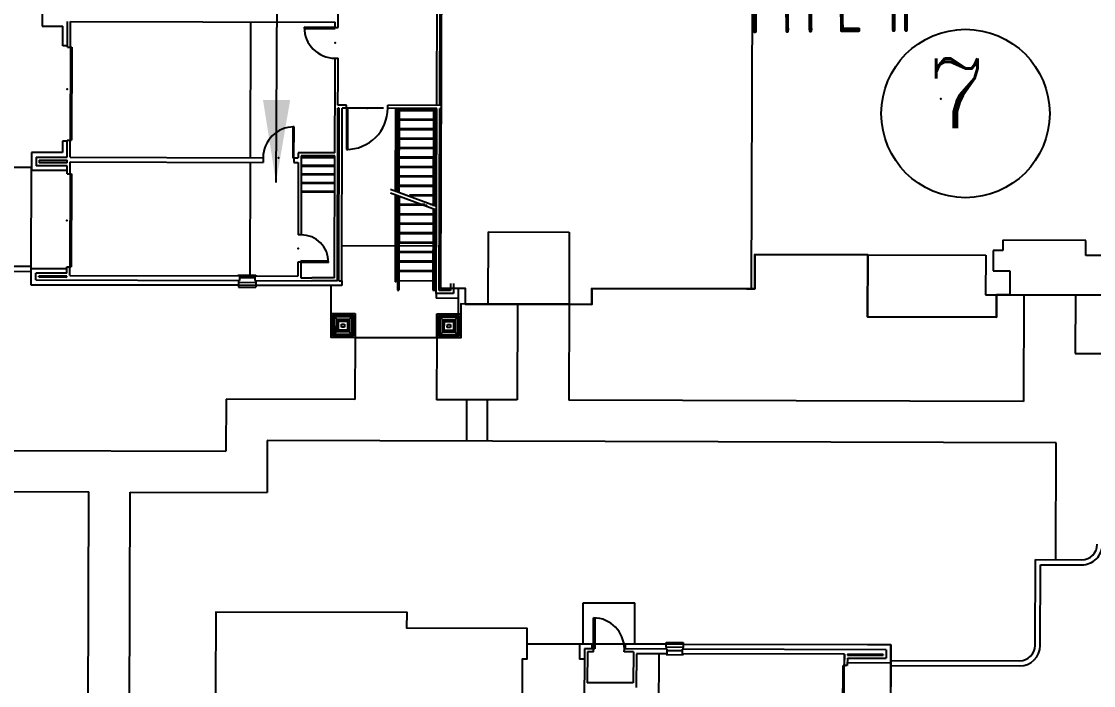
# Model space of a CAD drawing. Header units: feet. Extents: x 26064 to 27719, y 16802 to 28989.
# Drawn here: x 27071.3 to 27175.2, y 17814.2 to 17878.6 of the extents above; entities that cross this region are included whole.
import ezdxf
from ezdxf.enums import TextEntityAlignment as Align

# ---------------------------------------------------------------- set-up
doc = ezdxf.new("R2010")
doc.units = ezdxf.units.FT
doc.header["$LTSCALE"] = 50
doc.header["$MEASUREMENT"] = 0
doc.header["$PDSIZE"] = -0.5
for name, color, linetype in [('BUILDING-DOORS-EXT', 2, 'Continuous'), ('BUILDING-INTERIOR', 251, 'Continuous'), ('BUILDINGS', 5, 'Continuous'), ('CURB-B', 4, 'Continuous'), ('CURB-F', 32, 'Continuous'), ('FLUMES', 2, 'Continuous'), ('SD-STRUCTURE', 6, 'Continuous'), ('SIDEWALK', 9, 'Continuous')]:
    doc.layers.add(name, color=color, linetype=linetype)
doc.styles.add('DCADTXTSTYLE2', font='ARCHITXT')
doc.styles.add('DCADTXTSTYLE3', font='ROMANC')
doc.styles.add('ls80', font='simplex', dxfattribs={"oblique": 15, "height": 4})
doc.dimstyles.new('dim', dxfattribs={"dimtxt": 0.18, "dimasz": 0.16, "dimexe": 0.0625, "dimexo": 0.0625, "dimgap": 0.03, "dimtad": 3, "dimdec": 4, "dimzin": 0, "dimdsep": 46, "dimtxsty": 'ls80', "dimcen": 0.09, "dimclrd": 256, "dimclre": 256, "dimclrt": 256, "dimaunit": 1, "dimadec": 4, "dimazin": 0, "dimtfac": 1, "dimtdec": 4, "dimtofl": 0, "dimtmove": 2, "dimatfit": 3, "dimfxl": 0, "dimtolj": 1, "dimtzin": 0, "dimlwd": -1, "dimlwe": -1, "dimarcsym": 0})

msp = doc.modelspace()

# ---------------------------------------------------------------- linework, layer by layer
at = {"layer": 'BUILDING-DOORS-EXT', "color": 7}
for p, q in [((27126.76993, 17817.80235), (27126.77868, 17820.80114)), ((27126.77868, 17820.80114), (27126.90363, 17820.80077)), ((27126.90363, 17820.80077), (27126.89488, 17817.80199))]:
    msp.add_line(p, q, dxfattribs=at)
msp.add_arc((27126.76993, 17817.80235), 2.9988, 359.8327778, 89.8327778, dxfattribs=at)
at = {"layer": 'BUILDING-INTERIOR', "color": 7, "ltscale": 12}
for p, q in [((27102.03421, 17878.04983), (27102.05986, 17886.83812)), ((27111.59183, 17870.4831), (27111.63559, 17885.47735)), ((27111.88339, 17870.48225), (27111.92465, 17884.62266)), ((27142.16288, 17884.47194), (27142.07013, 17852.69248)), ((27073.34214, 17879.92458), (27073.33703, 17878.17524)), ((27073.33703, 17878.17524), (27075.33626, 17878.1694)), ((27075.33067, 17876.25347), (27075.33626, 17878.1694)), ((27075.78846, 17876.12718), (27075.79576, 17878.62622)), ((27076.08002, 17876.12633), (27076.08731, 17878.62537)), ((27076.08731, 17878.62537), (27101.74412, 17878.55049)), ((27093.54217, 17865.41271), (27093.58059, 17878.57432)), ((27098.74381, 17878.05944), (27098.74345, 17877.93448)), ((27098.74345, 17877.93448), (27101.74229, 17877.92573)), ((27101.74266, 17878.05068), (27098.74381, 17878.05944)), ((27101.74229, 17877.92573), (27101.74266, 17878.05068)), ((27101.74266, 17878.05068), (27101.74412, 17878.55049)), ((27101.74266, 17878.05068), (27102.03421, 17878.04983)), ((27075.78883, 17876.25213), (27075.33067, 17876.25347)), ((27075.78846, 17876.12718), (27076.08002, 17876.12633)), ((27076.08002, 17876.12633), (27076.05376, 17867.12979)), ((27076.08002, 17876.12633), (27076.20497, 17876.12597)), ((27076.20497, 17876.12597), (27076.17871, 17867.12942)), ((27101.72816, 17873.08205), (27101.73391, 17875.05184)), ((27101.73391, 17875.05184), (27102.02546, 17875.05099)), ((27102.01971, 17873.0812), (27102.02546, 17875.05099)), ((27101.7071, 17865.88869), (27101.7281, 17873.08205)), ((27102.01215, 17870.51105), (27102.01965, 17873.0812)), ((27112.00834, 17870.48188), (27112.01584, 17873.05203)), ((27102.84518, 17870.50862), (27102.01215, 17870.51105)), ((27102.84433, 17870.21706), (27102.84518, 17870.50862)), ((27106.84278, 17870.2054), (27106.84363, 17870.49695)), ((27112.00834, 17870.48188), (27106.84363, 17870.49695)), ((27101.96246, 17853.47595), (27102.0113, 17870.2195)), ((27102.13625, 17870.21913), (27102.0113, 17870.2195)), ((27102.08741, 17853.47558), (27102.13625, 17870.21913)), ((27102.37896, 17853.47473), (27102.42781, 17870.21828)), ((27102.84433, 17870.21706), (27102.42781, 17870.21828)), ((27106.42628, 17870.20661), (27102.42782, 17870.21828)), ((27102.84433, 17870.21706), (27102.83266, 17866.2186)), ((27102.96928, 17870.2167), (27102.84433, 17870.21706)), ((27102.95761, 17866.21824), (27102.96928, 17870.2167)), ((27111.59098, 17870.19154), (27106.84278, 17870.2054)), ((27111.53859, 17852.24013), (27111.59098, 17870.19154)), ((27111.83099, 17852.53083), (27111.88254, 17870.19069)), ((27112.00749, 17870.19033), (27111.88254, 17870.19069)), ((27097.63269, 17868.39964), (27097.62394, 17865.40079)), ((27097.75764, 17868.39928), (27097.63269, 17868.39964)), ((27097.74889, 17865.40043), (27097.75764, 17868.39928)), ((27075.30368, 17867.00703), (27075.30052, 17865.92411)), ((27075.76184, 17867.00569), (27075.30368, 17867.00703)), ((27075.75734, 17865.46461), (27075.76221, 17867.13064)), ((27075.76221, 17867.13064), (27076.05376, 17867.12979)), ((27076.0489, 17865.46376), (27076.05376, 17867.12979)), ((27076.05376, 17867.12979), (27076.17871, 17867.12942)), ((27072.30168, 17865.93286), (27072.29657, 17864.18353)), ((27075.30052, 17865.92411), (27072.30168, 17865.93286)), ((27072.7585, 17865.47337), (27072.75607, 17864.64035)), ((27072.7585, 17865.47337), (27075.75734, 17865.46461)), ((27076.0489, 17865.46376), (27094.75004, 17865.40918)), ((27094.75004, 17865.40918), (27094.74871, 17864.95103)), ((27097.62394, 17865.40079), (27097.74889, 17865.40043)), ((27097.74889, 17865.40043), (27097.74756, 17864.94227)), ((27097.74889, 17865.40043), (27098.1654, 17865.39921)), ((27098.16685, 17865.89903), (27098.1654, 17865.39921)), ((27099.49962, 17865.89514), (27098.16685, 17865.89903)), ((27098.45756, 17865.60662), (27098.43519, 17857.9429)), ((27098.45707, 17865.44002), (27101.70583, 17865.43053)), ((27099.49877, 17865.60358), (27098.45756, 17865.60662)), ((27101.70625, 17865.59714), (27099.49877, 17865.60358)), ((27101.7071, 17865.88869), (27099.49962, 17865.89513)), ((27101.67173, 17853.76835), (27101.70625, 17865.59714)), ((27102.83266, 17866.2186), (27102.95761, 17866.21824)), ((27075.75491, 17864.6316), (27072.75607, 17864.64035)), ((27073.0492, 17865.18096), (27073.04847, 17864.93106)), ((27075.75576, 17864.92316), (27073.04847, 17864.93106)), ((27073.0492, 17865.18096), (27075.75649, 17865.17306)), ((27075.7526, 17863.84024), (27075.75491, 17864.6316)), ((27075.75576, 17864.92316), (27075.75649, 17865.17306)), ((27076.04416, 17863.83939), (27076.04756, 17865.0056)), ((27076.04756, 17865.0056), (27094.74871, 17864.95103)), ((27093.50875, 17853.95878), (27093.54084, 17864.95455)), ((27097.74756, 17864.94227), (27098.16406, 17864.94106)), ((27098.16406, 17864.94106), (27098.14364, 17857.94375)), ((27098.45464, 17864.60701), (27101.7034, 17864.59752)), ((27075.75358, 17864.17344), (27072.29657, 17864.18353)), ((27075.7526, 17863.84024), (27076.04416, 17863.83939)), ((27076.04416, 17863.83939), (27076.0179, 17854.84285)), ((27076.04416, 17863.83939), (27076.16911, 17863.83902)), ((27076.16911, 17863.83902), (27076.14285, 17854.84248)), ((27098.45221, 17863.77399), (27101.70096, 17863.76451)), ((27098.44978, 17862.94098), (27101.69853, 17862.9315)), ((27098.44735, 17862.10797), (27101.6961, 17862.09848)), ((27107.56797, 17861.79638), (27107.54341, 17853.37634)), ((27107.69278, 17861.74863), (27107.66836, 17853.37598)), ((27107.8176, 17861.70089), (27107.791, 17852.58425)), ((27107.94241, 17861.65314), (27107.91595, 17852.58389)), ((27107.6901, 17860.83145), (27107.81506, 17860.83108)), ((27107.94001, 17860.83072), (27110.65049, 17860.82281)), ((27111.17383, 17860.82128), (27111.23041, 17860.82111)), ((27111.22931, 17860.44331), (27111.20635, 17852.57428)), ((27111.35412, 17860.39557), (27111.33167, 17852.69887)), ((27107.68744, 17859.91513), (27107.81239, 17859.91477)), ((27107.93734, 17859.91441), (27111.22775, 17859.9048)), ((27107.68209, 17858.0825), (27107.80704, 17858.08214)), ((27107.68477, 17858.99882), (27107.80971, 17858.99846)), ((27107.93199, 17858.08178), (27111.2224, 17858.07217)), ((27107.93467, 17858.99809), (27111.22507, 17858.98849)), ((27116.5542, 17858.22323), (27116.53378, 17851.22592)), ((27116.5542, 17858.22323), (27124.42618, 17858.20025)), ((27124.42618, 17858.20025), (27124.40575, 17851.20295)), ((27098.43519, 17857.9429), (27098.14364, 17857.94375)), ((27107.67942, 17857.16619), (27107.80437, 17857.16582)), ((27107.92932, 17857.16546), (27111.21972, 17857.15586)), ((27166.44975, 17857.4112), (27166.44683, 17856.41159)), ((27174.48833, 17857.38774), (27166.44975, 17857.4112)), ((27174.48407, 17855.92997), (27174.48833, 17857.38774)), ((27107.67674, 17856.24988), (27107.80169, 17856.24951)), ((27107.92665, 17856.24915), (27111.21705, 17856.23954)), ((27142.41306, 17856.02357), (27142.40334, 17852.6915)), ((27153.3672, 17855.9916), (27164.80029, 17855.95823)), ((27164.80029, 17855.95823), (27164.78911, 17852.12637)), ((27165.53052, 17856.41426), (27165.5248, 17854.45668)), ((27166.44683, 17856.41159), (27165.53052, 17856.41426)), ((27176.12927, 17855.92517), (27174.48407, 17855.92997)), ((27098.13586, 17855.27811), (27098.13197, 17853.94528)), ((27098.42741, 17855.27726), (27098.13586, 17855.27811)), ((27098.42741, 17855.27726), (27098.42304, 17853.77783)), ((27098.42778, 17855.40221), (27098.42741, 17855.27726)), ((27098.42741, 17855.27726), (27101.09306, 17855.26948)), ((27101.09342, 17855.39443), (27098.42778, 17855.40221)), ((27101.09306, 17855.26948), (27101.09342, 17855.39443)), ((27107.67407, 17855.33356), (27107.79902, 17855.3332)), ((27107.92397, 17855.33283), (27111.21438, 17855.32323)), ((27072.26424, 17853.10446), (27072.26886, 17854.68719)), ((27072.26886, 17854.68719), (27075.72586, 17854.67709)), ((27072.72373, 17853.56128), (27072.72568, 17854.22769)), ((27075.72452, 17854.21894), (27072.72568, 17854.22769)), ((27073.01614, 17853.85198), (27073.01638, 17853.93528)), ((27073.01614, 17853.85198), (27075.72343, 17853.84408)), ((27075.72367, 17853.92738), (27073.01638, 17853.93528)), ((27075.72343, 17853.84408), (27075.72367, 17853.92738)), ((27075.72452, 17854.21894), (27075.72635, 17854.8437)), ((27075.72635, 17854.8437), (27076.0179, 17854.84285)), ((27076.01547, 17854.00983), (27076.0179, 17854.84285)), ((27076.01547, 17854.00983), (27092.46748, 17853.96182)), ((27076.0179, 17854.84285), (27076.14285, 17854.84248)), ((27092.38418, 17853.96206), (27092.38442, 17854.04536)), ((27092.38442, 17854.04536), (27094.05045, 17854.0405)), ((27092.46748, 17853.96182), (27092.46614, 17853.50366)), ((27093.96654, 17853.83249), (27092.46712, 17853.83687)), ((27093.96691, 17853.95744), (27093.96557, 17853.49928)), ((27093.96691, 17853.95744), (27098.13197, 17853.94528)), ((27094.05045, 17854.0405), (27094.05021, 17853.9572)), ((27107.6714, 17854.41725), (27107.79634, 17854.41688)), ((27107.9213, 17854.41652), (27111.2117, 17854.40691)), ((27165.5248, 17854.45668), (27167.12836, 17854.452)), ((27167.12836, 17854.452), (27167.12155, 17852.11956)), ((27072.26424, 17853.10446), (27092.3815, 17853.04575)), ((27072.72373, 17853.56128), (27092.46614, 17853.50366)), ((27092.38151, 17853.04575), (27092.38102, 17852.87914)), ((27092.3815, 17853.04575), (27092.38102, 17852.87914)), ((27092.38102, 17852.87914), (27094.04705, 17852.87428)), ((27092.38102, 17852.87914), (27094.04705, 17852.87428)), ((27092.38284, 17853.5039), (27092.3815, 17853.04575)), ((27092.38284, 17853.5039), (27092.38151, 17853.04575)), ((27092.38284, 17853.5039), (27092.38236, 17853.3373)), ((27092.38236, 17853.3373), (27094.04838, 17853.33244)), ((27092.467, 17853.79522), (27093.96642, 17853.79084)), ((27093.96557, 17853.49928), (27099.4634, 17853.48324)), ((27094.04753, 17853.04088), (27094.04705, 17852.87428)), ((27094.04753, 17853.04088), (27094.04705, 17852.87428)), ((27094.04887, 17853.49904), (27094.04753, 17853.04088)), ((27094.04887, 17853.49903), (27094.04753, 17853.04088)), ((27100.77408, 17853.02125), (27094.04753, 17853.04088)), ((27094.04838, 17853.33244), (27094.04887, 17853.49903)), ((27098.42304, 17853.77783), (27099.46425, 17853.77479)), ((27101.96246, 17853.47595), (27099.4634, 17853.48324)), ((27101.67175, 17853.76835), (27099.46425, 17853.77479)), ((27101.34928, 17850.31227), (27101.35718, 17853.01955)), ((27102.37763, 17853.01657), (27101.35718, 17853.01955)), ((27102.08741, 17853.47558), (27102.37896, 17853.47473)), ((27102.37896, 17853.47473), (27102.37763, 17853.01657)), ((27102.379, 17853.47473), (27102.37766, 17853.01657)), ((27107.66836, 17853.37598), (27107.54341, 17853.37634)), ((27107.66872, 17853.50093), (27107.79367, 17853.50057)), ((27107.91862, 17853.5002), (27111.20903, 17853.4906)), ((27112.91598, 17853.23574), (27112.91391, 17852.52767)), ((27113.20753, 17853.23489), (27113.20461, 17852.23527)), ((27107.791, 17852.58425), (27107.91595, 17852.58389)), ((27111.20635, 17852.57428), (27111.53956, 17852.57331)), ((27111.33167, 17852.69887), (27111.53993, 17852.69826)), ((27111.53859, 17852.24013), (27111.53725, 17851.78197)), ((27113.66144, 17851.77577), (27111.53725, 17851.78197)), ((27113.20461, 17852.23527), (27111.53859, 17852.24013)), ((27112.91391, 17852.52767), (27111.83099, 17852.53083)), ((27113.66143, 17851.77577), (27113.65706, 17850.27635)), ((27113.66435, 17852.77539), (27113.66144, 17851.77577)), ((27113.66435, 17852.77539), (27114.33079, 17852.77343)), ((27141.61197, 17852.69381), (27142.40334, 17852.6915)), ((27164.78911, 17852.12637), (27165.8512, 17852.12327)), ((27101.34248, 17847.97983), (27101.34928, 17850.31227)), ((27101.34928, 17850.31227), (27101.34248, 17847.97983)), ((27101.34928, 17850.31227), (27103.68172, 17850.30546)), ((27101.5154, 17850.14518), (27101.50956, 17848.14596)), ((27101.5154, 17850.14518), (27103.51461, 17850.13935)), ((27101.63999, 17850.01987), (27101.63488, 17848.27054)), ((27101.63999, 17850.01987), (27103.38931, 17850.01476)), ((27101.88916, 17849.76923), (27101.63999, 17850.01987)), ((27101.88551, 17848.51971), (27101.88916, 17849.76923)), ((27101.88916, 17849.76923), (27103.13868, 17849.76558)), ((27101.96906, 17848.60277), (27101.97222, 17849.68569)), ((27101.97222, 17849.68569), (27103.05514, 17849.68253)), ((27103.05514, 17849.68253), (27103.05198, 17848.59961)), ((27103.13868, 17849.76558), (27103.13503, 17848.51607)), ((27103.13868, 17849.76558), (27103.38931, 17850.01476)), ((27103.38421, 17848.26543), (27103.38931, 17850.01476)), ((27103.5088, 17848.14012), (27103.51463, 17850.13935)), ((27103.68172, 17850.30546), (27103.67491, 17847.97303)), ((27111.58854, 17847.94993), (27111.59535, 17850.28237)), ((27111.59535, 17850.28237), (27111.58854, 17847.94993)), ((27111.59535, 17850.28237), (27113.92779, 17850.27556)), ((27111.76147, 17850.11528), (27111.75563, 17848.11606)), ((27111.76147, 17850.11528), (27113.76068, 17850.10944)), ((27111.88605, 17849.98996), (27111.88095, 17848.24064)), ((27111.88605, 17849.98996), (27113.63538, 17849.98486)), ((27112.13523, 17849.73933), (27111.88605, 17849.98996)), ((27112.13158, 17848.48981), (27112.13523, 17849.73933)), ((27112.13523, 17849.73933), (27113.38475, 17849.73568)), ((27113.38475, 17849.73568), (27113.3811, 17848.48616)), ((27113.38475, 17849.73568), (27113.63538, 17849.98486)), ((27113.63028, 17848.23553), (27113.63538, 17849.98486)), ((27113.75486, 17848.11021), (27113.7607, 17850.10944)), ((27113.92779, 17850.27556), (27113.92098, 17847.94312)), ((27102.07349, 17848.70659), (27102.07604, 17849.58126)), ((27102.94815, 17848.70404), (27102.07349, 17848.70659)), ((27102.07604, 17849.58126), (27102.95071, 17849.5787)), ((27102.36589, 17848.9973), (27102.36675, 17849.28885)), ((27102.65745, 17848.99645), (27102.36589, 17848.9973)), ((27102.36675, 17849.28885), (27102.6583, 17849.288)), ((27102.6583, 17849.288), (27102.65745, 17848.99645)), ((27102.95071, 17849.5787), (27102.94815, 17848.70404)), ((27112.21513, 17848.57287), (27112.21829, 17849.65578)), ((27112.21829, 17849.65578), (27113.3012, 17849.65262)), ((27112.31956, 17848.67669), (27112.32211, 17849.55135)), ((27113.19422, 17848.67414), (27112.31956, 17848.67669)), ((27112.32211, 17849.55135), (27113.19677, 17849.5488)), ((27112.61196, 17848.96739), (27112.61281, 17849.25895)), ((27112.90352, 17848.96654), (27112.61196, 17848.96739)), ((27112.61281, 17849.25895), (27112.90437, 17849.2581)), ((27112.90437, 17849.2581), (27112.90352, 17848.96654)), ((27113.19677, 17849.5488), (27113.19422, 17848.67414)), ((27113.3012, 17849.65262), (27113.29804, 17848.56971)), ((27103.67491, 17847.97303), (27101.34248, 17847.97983)), ((27103.5088, 17848.14012), (27101.50956, 17848.14595)), ((27101.88551, 17848.51971), (27101.63488, 17848.27054)), ((27103.38421, 17848.26543), (27101.63488, 17848.27053)), ((27103.13503, 17848.51607), (27101.88551, 17848.51971)), ((27103.05198, 17848.59961), (27101.96906, 17848.60277)), ((27103.13503, 17848.51607), (27103.38421, 17848.26543)), ((27103.67491, 17847.97303), (27111.58854, 17847.94993)), ((27113.92098, 17847.94312), (27111.58854, 17847.94993)), ((27113.75486, 17848.11021), (27111.75563, 17848.11605)), ((27112.13158, 17848.48981), (27111.88095, 17848.24064)), ((27113.63028, 17848.23553), (27111.88095, 17848.24063)), ((27113.3811, 17848.48616), (27112.13158, 17848.48981)), ((27113.29804, 17848.56971), (27112.21513, 17848.57287)), ((27113.3811, 17848.48616), (27113.63028, 17848.23553)), ((27120.357, 17818.27931), (27125.43844, 17818.26448)), ((27125.43842, 17818.26434), (27125.43417, 17816.80656)), ((27126.64631, 17818.26081), (27125.43842, 17818.26434)), ((27125.89524, 17817.80484), (27125.84006, 17798.89543)), ((27126.76993, 17817.80229), (27125.89524, 17817.80484)), ((27126.18595, 17817.51244), (27126.1772, 17814.51359)), ((27126.76908, 17817.51074), (27126.18595, 17817.51244)), ((27126.64498, 17817.80265), (27126.64631, 17818.26081)), ((27126.76908, 17817.51074), (27126.76993, 17817.80229)), ((27126.89488, 17817.80193), (27126.76993, 17817.80229)), ((27129.76792, 17817.502), (27129.76878, 17817.79354)), ((27130.64257, 17817.49945), (27129.76792, 17817.502)), ((27133.89218, 17817.7815), (27129.76878, 17817.79354)), ((27129.89373, 17817.79317), (27129.89506, 17818.25133)), ((27133.81022, 17818.2399), (27129.89506, 17818.25133)), ((27130.64257, 17817.49943), (27130.63382, 17814.50062)), ((27133.80937, 17817.94835), (27133.80888, 17817.78175)), ((27133.80937, 17817.94835), (27133.81022, 17818.2399)), ((27135.47539, 17817.94349), (27133.80937, 17817.94835)), ((27133.81022, 17818.2399), (27133.8107, 17818.40651)), ((27133.8107, 17818.40651), (27135.47673, 17818.40164)), ((27133.89218, 17817.7815), (27133.89084, 17817.32335)), ((27135.39112, 17817.61052), (27133.89169, 17817.6149)), ((27133.89182, 17817.65655), (27135.39124, 17817.65218)), ((27135.39027, 17817.31897), (27135.3916, 17817.77713)), ((27155.134, 17817.71951), (27135.3916, 17817.77713)), ((27135.47491, 17817.77688), (27135.47539, 17817.94349)), ((27135.47624, 17818.23504), (27135.47539, 17817.94349)), ((27135.47673, 17818.40164), (27135.47624, 17818.23504)), ((27155.13534, 17818.17766), (27135.47624, 17818.23504)), ((27155.5935, 17818.17633), (27153.34431, 17818.18289)), ((27155.134, 17817.71959), (27155.13157, 17816.88653)), ((27155.5935, 17818.17633), (27155.58839, 17816.42704)), ((27125.89228, 17816.80523), (27125.43417, 17816.80656)), ((27130.93364, 17817.33198), (27130.92403, 17814.04162)), ((27133.89084, 17817.32335), (27130.93364, 17817.332)), ((27133.09946, 17817.32568), (27133.06688, 17806.16337)), ((27133.80754, 17817.32359), (27133.8073, 17817.24029)), ((27133.8073, 17817.24029), (27135.47332, 17817.23543)), ((27151.09255, 17817.2731), (27135.39027, 17817.31897)), ((27135.47332, 17817.23543), (27135.47357, 17817.31873)), ((27151.08525, 17814.77422), (27151.09255, 17817.27314)), ((27151.09254, 17817.27314), (27151.08938, 17816.19027)), ((27151.383, 17816.89748), (27151.38094, 17816.18941)), ((27155.58839, 17816.42704), (27151.38167, 17816.43932)), ((27151.383, 17816.89748), (27155.13157, 17816.88653)), ((27151.3841, 17817.27229), (27151.38385, 17817.18903)), ((27151.38385, 17817.18903), (27154.84087, 17817.17894)), ((27154.84111, 17817.2622), (27151.3841, 17817.27229)), ((27154.84111, 17817.2622), (27154.84087, 17817.17894)), ((27155.58839, 17816.42704), (27155.56068, 17806.93098)), ((27150.93817, 17807.19407), (27150.96443, 17816.19063)), ((27151.08938, 17816.19027), (27150.96443, 17816.19063)), ((27151.06313, 17807.1937), (27151.08938, 17816.19027)), ((27151.38094, 17816.18941), (27151.08938, 17816.19027)), ((27130.63382, 17814.50062), (27126.1772, 17814.51359))]:
    msp.add_line(p, q, dxfattribs=at)
at = {"layer": 'BUILDING-INTERIOR', "color": 7, "ltscale": 6}
for p, q in [((27076.20497, 17876.12597), (27076.17871, 17867.12942)), ((27076.20497, 17876.12597), (27076.20497, 17876.12597)), ((27107.5925, 17870.20321), (27107.56901, 17862.15273)), ((27107.71745, 17870.20285), (27107.69396, 17862.15236)), ((27107.71685, 17869.99459), (27107.8418, 17869.99422)), ((27107.81864, 17862.05724), (27107.84241, 17870.20248)), ((27107.94345, 17862.00949), (27107.96736, 17870.20212)), ((27107.96675, 17869.99386), (27111.25715, 17869.98426)), ((27111.25776, 17870.19251), (27111.23035, 17860.79966)), ((27111.38271, 17870.19215), (27111.35516, 17860.75192)), ((27111.3821, 17869.9839), (27111.59036, 17869.98329)), ((27107.71417, 17869.07827), (27107.83913, 17869.07791)), ((27107.96408, 17869.07754), (27111.25448, 17869.06794)), ((27107.7115, 17868.16196), (27107.83645, 17868.16159)), ((27107.9614, 17868.16123), (27111.2518, 17868.15163)), ((27076.17871, 17867.12942), (27076.17871, 17867.12942)), ((27107.70615, 17866.32933), (27107.83111, 17866.32897)), ((27107.70882, 17867.24564), (27107.83378, 17867.24528)), ((27107.95606, 17866.3286), (27111.24645, 17866.319)), ((27107.95873, 17867.24491), (27111.24913, 17867.23531)), ((27107.70347, 17865.41302), (27107.82843, 17865.41266)), ((27107.95338, 17865.41229), (27111.24378, 17865.40269)), ((27107.7008, 17864.49671), (27107.82576, 17864.49634)), ((27107.95071, 17864.49598), (27111.24111, 17864.48638)), ((27076.16911, 17863.83902), (27076.14285, 17854.84248)), ((27076.16911, 17863.83902), (27076.16911, 17863.83902)), ((27107.69813, 17863.58039), (27107.82308, 17863.58003)), ((27107.94803, 17863.57966), (27111.23843, 17863.57006)), ((27107.69545, 17862.66408), (27107.82041, 17862.66371)), ((27107.94536, 17862.66335), (27111.23576, 17862.65374)), ((27109.17636, 17861.74343), (27111.23308, 17861.73743)), ((27102.38893, 17856.89009), (27111.55208, 17856.86336)), ((27076.14285, 17854.84248), (27076.14285, 17854.84248)), ((27150.93817, 17807.19407), (27150.96443, 17816.19063)), ((27150.96443, 17816.19063), (27150.96443, 17816.19063))]:
    msp.add_line(p, q, dxfattribs=at)
at = {"layer": 'BUILDING-INTERIOR', "color": 7, "ltscale": 4}
for p, q in [((27107.71709, 17870.07789), (27107.84204, 17870.07753)), ((27107.96699, 17870.07717), (27111.25739, 17870.06756)), ((27107.71441, 17869.16158), (27107.83937, 17869.16122)), ((27107.96432, 17869.16085), (27111.25472, 17869.15125)), ((27107.71174, 17868.24527), (27107.8367, 17868.2449)), ((27107.96165, 17868.24454), (27111.25205, 17868.23494)), ((27107.70639, 17866.41264), (27107.83135, 17866.41227)), ((27107.70907, 17867.32895), (27107.83402, 17867.32859)), ((27107.9563, 17866.41191), (27111.2467, 17866.40231)), ((27107.95897, 17867.32822), (27111.24937, 17867.31862)), ((27098.45732, 17865.52332), (27101.70607, 17865.51384)), ((27107.70372, 17865.49632), (27107.82867, 17865.49596)), ((27107.95362, 17865.49559), (27111.24402, 17865.48599)), ((27098.45489, 17864.69031), (27101.70364, 17864.68082)), ((27107.70104, 17864.58001), (27107.826, 17864.57964)), ((27107.95095, 17864.57928), (27111.24135, 17864.56968)), ((27098.45245, 17863.85729), (27101.70121, 17863.84781)), ((27107.69837, 17863.66369), (27107.82333, 17863.66333)), ((27107.94828, 17863.66296), (27111.23868, 17863.65336)), ((27098.44759, 17862.19127), (27101.69634, 17862.18178)), ((27098.45002, 17863.02428), (27101.69878, 17863.0148)), ((27107.69569, 17862.74738), (27107.82065, 17862.74701)), ((27107.9456, 17862.74665), (27111.236, 17862.73705)), ((27108.95689, 17861.82737), (27111.23333, 17861.82073)), ((27107.69035, 17860.91475), (27107.8153, 17860.91438)), ((27107.94025, 17860.91402), (27110.43104, 17860.90675)), ((27110.95438, 17860.90522), (27111.23065, 17860.90442)), ((27107.68501, 17859.08212), (27107.80996, 17859.08176)), ((27107.68767, 17859.99843), (27107.81263, 17859.99807)), ((27107.93491, 17859.08139), (27111.22532, 17859.07179)), ((27107.93758, 17859.99771), (27111.22798, 17859.9881)), ((27107.68234, 17858.16581), (27107.80728, 17858.16544)), ((27107.93223, 17858.16508), (27111.22264, 17858.15547)), ((27107.67966, 17857.24949), (27107.80461, 17857.24913)), ((27107.92956, 17857.24876), (27111.21997, 17857.23916)), ((27107.67699, 17856.33318), (27107.80194, 17856.33281)), ((27107.92689, 17856.33245), (27111.21729, 17856.32284)), ((27107.67431, 17855.41686), (27107.79926, 17855.4165)), ((27107.92421, 17855.41613), (27111.21462, 17855.40653)), ((27107.67164, 17854.50055), (27107.79659, 17854.50018)), ((27107.92154, 17854.49982), (27111.21194, 17854.49021))]:
    msp.add_line(p, q, dxfattribs=at)
at = {"layer": 'BUILDING-INTERIOR', "color": 7, "ltscale": 48}
for p, q in [((27111.56318, 17860.67235), (27107.11136, 17862.32777)), ((27111.56214, 17860.31599), (27107.11032, 17861.97142))]:
    msp.add_line(p, q, dxfattribs=at)
at = {"layer": 'BUILDING-INTERIOR', "color": 7, "ltscale": 12}
for points in [[(27227.87995, 17884.22589), (27167.69474, 17884.39743), (27167.69668, 17885.06384), (27157.70053, 17885.09301), (27157.69858, 17884.4266), (27131.20876, 17884.5039), (27131.2107, 17885.17031), (27121.21455, 17885.19948), (27121.2126, 17884.53307), (27112.04946, 17884.55981), (27111.9567, 17852.77823), (27114.33079, 17852.7713), (27114.3263, 17851.23236), (27126.61324, 17851.1965), (27126.61773, 17852.73758), (27142.40334, 17852.6915), (27142.41306, 17856.02357), (27153.3672, 17855.9916), (27153.3497, 17849.9939), (27165.84488, 17849.95743), (27165.8512, 17852.12327), (27176.11809, 17852.0933)], [(27119.84183, 17798.74649), (27119.89459, 17816.82273), (27120.35274, 17816.8214), (27120.36138, 17819.77874), (27108.6992, 17819.81278), (27108.70357, 17821.3122), (27090.16903, 17821.36631), (27090.1249, 17806.24712)]]:
    msp.add_lwpolyline(points, dxfattribs=at)
at = {"layer": 'BUILDING-INTERIOR', "color": 7, "ltscale": 288}
msp.add_circle((27162.83511, 17869.70145), 8.16063, dxfattribs=at)
at = {"layer": 'BUILDING-INTERIOR', "color": 7, "ltscale": 12}
for centre, radius, start, end in [((27101.74266, 17878.05068), 2.99886, 179.8327778, 269.8327778), ((27102.84433, 17870.21706), 3.99848, 269.8327778, 359.8328778), ((27097.74889, 17865.40043), 2.99886, 89.8327878, 179.8327778), ((27098.42741, 17855.27726), 2.66565, 359.8327778, 89.8327778)]:
    msp.add_arc(centre, radius, start, end, dxfattribs=at)
for p in [(27101.73828, 17876.55126, 1), (27075.77655, 17872.04542, 1), (27104.84356, 17870.21123, 1), (27096.24947, 17865.40481, 1), (27075.73947, 17859.34197, 1), (27098.13975, 17856.61093, 1)]:
    msp.add_point(p, dxfattribs=at)
at = {"layer": 'BUILDING-INTERIOR', "color": 7, "ltscale": 15}
msp.add_point((27160.4593, 17871.12516, 1), dxfattribs=at)
at = {"layer": 'BUILDINGS', "color": 7, "flags": 128}
for points in [[(27176.11809, 17852.0933), (27167.12155, 17852.11956), (27165.8512, 17852.12327), (27165.84488, 17849.95743), (27153.3497, 17849.9939), (27153.3672, 17855.9916), (27142.41306, 17856.02357), (27142.40334, 17852.6915), (27126.61773, 17852.73758), (27126.61324, 17851.1965), (27126.61324, 17851.1965), (27124.40575, 17851.20295), (27116.53378, 17851.22592), (27114.3263, 17851.23236), (27113.93367, 17851.23477), (27113.93367, 17851.23477), (27113.93367, 17851.23477), (27113.93367, 17851.23477), (27113.92779, 17850.27556), (27113.92098, 17847.94312), (27111.58854, 17847.94993), (27103.67491, 17847.97303), (27101.34248, 17847.97983), (27101.34928, 17850.31227), (27101.35718, 17853.01955), (27094.04753, 17853.04088), (27092.3815, 17853.04575), (27072.26424, 17853.10446), (27072.26886, 17854.68719), (27072.29736, 17864.45426), (27068.2989, 17864.46593)], [(27155.56068, 17806.93098), (27155.58839, 17816.42704), (27155.5935, 17818.17633), (27135.47624, 17818.23504), (27129.89506, 17818.25133), (27126.64631, 17818.26081), (27125.43842, 17818.26434), (27120.357, 17818.27931), (27120.36138, 17819.77874), (27108.6992, 17819.81278), (27108.70357, 17821.3122), (27090.16903, 17821.36631), (27090.1249, 17806.24712)]]:
    msp.add_lwpolyline(points, dxfattribs=at)
at = {"layer": 'CURB-B', "color": 7, "flags": 128}
for points in [[(27072.26788, 17854.35379), (27062.4657, 17854.3824)], [(27169.58282, 17818.13978), (27169.60709, 17826.45692)], [(27169.60709, 17826.45692), (27174.10492, 17826.4438)], [(27155.58913, 17816.67801), (27168.07876, 17816.64416)]]:
    msp.add_lwpolyline(points, dxfattribs=at)
for points in [[(27174.10492, 17826.4438, 0.414213562), (27175.60929, 17827.93941)], [(27168.07876, 17816.64416, 0.41415249), (27169.58282, 17818.13978)]]:
    msp.add_lwpolyline(points, format="xyb", dxfattribs=at)
at = {"layer": 'CURB-F', "color": 7}
for p, q in [((27072.26934, 17854.85379), (27062.46715, 17854.88239)), ((27170.08281, 17818.13832), (27170.10563, 17825.95547)), ((27170.10563, 17825.95547), (27174.10346, 17825.9438)), ((27155.58767, 17816.17801), (27168.0774, 17816.14417))]:
    msp.add_line(p, q, dxfattribs=at)
for centre, start in [((27174.10929, 17827.94379), 269.8327778), ((27168.08282, 17818.14416), 269.844725)]:
    msp.add_arc(centre, 2, start, 359.8327778, dxfattribs=at)
at = {"layer": 'FLUMES', "color": 7}
for p, q in [((27114.47929, 17841.94147), (27114.46762, 17837.94148)), ((27116.47928, 17841.93563), (27116.46761, 17837.93565))]:
    msp.add_line(p, q, dxfattribs=at)
at = {"layer": 'SIDEWALK', "color": 7}
for p, q in [((27168.4891, 17852.11557), (27168.45894, 17841.78392)), ((27173.48908, 17852.10097), (27173.47255, 17846.43942)), ((27119.41022, 17851.21753), (27119.3831, 17841.92715)), ((27124.4102, 17851.20293), (27124.38308, 17841.91256)), ((27103.67935, 17847.97301), (27103.66184, 17841.97304)), ((27111.59299, 17847.94992), (27111.57547, 17841.94994)), ((27173.47255, 17846.43942), (27209.07156, 17846.33552)), ((27091.1619, 17842.00952), (27091.1472, 17836.97635)), ((27103.66184, 17841.97304), (27091.1619, 17842.00952)), ((27119.3831, 17841.92715), (27111.57547, 17841.94994)), ((27168.45894, 17841.78392), (27124.38308, 17841.91256)), ((26995.48034, 17837.25556), (27091.1472, 17836.97635)), ((27095.1502, 17837.99786), (27095.13551, 17832.96469)), ((27171.63798, 17837.77462), (27095.1502, 17837.99786)), ((27171.60493, 17826.45109), (27171.63798, 17837.77462)), ((26911.47075, 17833.50073), (27077.87277, 17833.01507)), ((27077.45768, 17690.79323), (27077.87277, 17833.01507)), ((27081.78413, 17802.63836), (27081.87275, 17833.0034)), ((27081.87275, 17833.0034), (27095.13551, 17832.96469)), ((27125.7707, 17818.26337), (27125.78237, 17822.26335)), ((27125.78237, 17822.26335), (27130.78235, 17822.24876)), ((27130.77068, 17818.24877), (27130.78235, 17822.24876))]:
    msp.add_line(p, q, dxfattribs=at)

# ---------------------------------------------------------------- texts
at = {"layer": 'BUILDING-INTERIOR', "color": 7, "ltscale": 12, "style": 'DCADTXTSTYLE2', "width": 0.869565}
msp.add_text('TYPE II', height=4.9981, rotation=0.5016667, dxfattribs=at).set_placement((27140.98803, 17875.96075, 1), align=Align.BOTTOM_LEFT)
at = {"layer": 'BUILDING-INTERIOR', "color": 7, "ltscale": 288, "style": 'DCADTXTSTYLE3', "width": 0.993}
msp.add_text('7', height=6.74744, dxfattribs=at).set_placement((27159.12265, 17866.2542, 1), align=Align.BOTTOM_LEFT)

# ---------------------------------------------------------------- leaders
at = {"layer": 'SD-STRUCTURE', "color": 7}
msp.add_leader([(27096.00931, 17863.00774), (27096.12311, 17881.10713)], dimstyle='dim', override={"dimscale": 50, "dimtad": 0, "dimpost": "'"}, dxfattribs=at)

doc.saveas('drawing.dxf')
